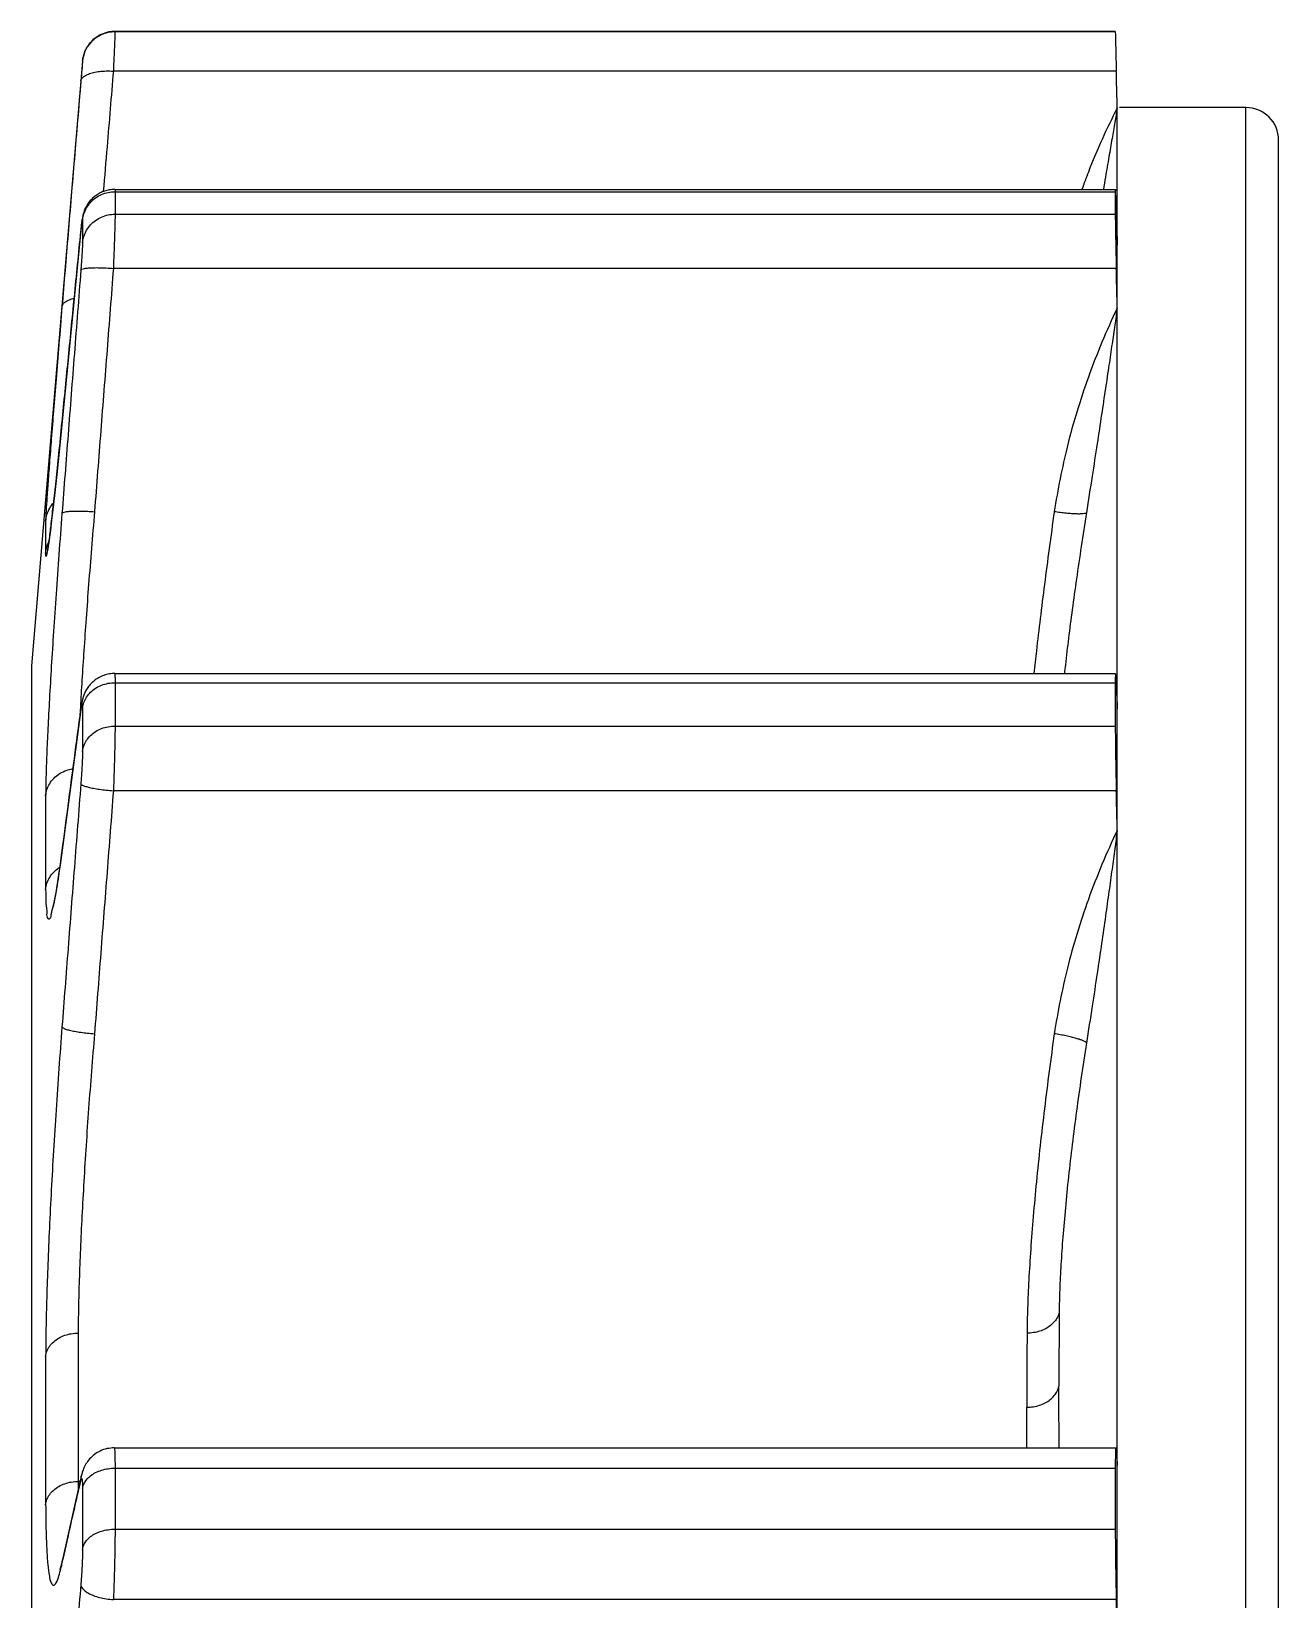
# Model space of a CAD drawing. Extents: x 33 to 391, y 88 to 313.
# Drawn here: x 351.64 to 370.72, y 288.75 to 312.74 of the extents above; entities that cross this region are included whole.
import ezdxf

# ---------------------------------------------------------------- set-up
doc = ezdxf.new("R2010")
doc.units = 0
doc.header["$MEASUREMENT"] = 0
doc.layers.get('0').update_dxf_attribs({"linetype": 'CONTINUOUS'})

msp = doc.modelspace()

# ---------------------------------------------------------------- linework, layer by layer
at = {"color": 7, "linetype": 'Continuous'}
for p, q in [((352.922, 312.741), (352.922, 312.738)), ((368.225, 312.741), (352.922, 312.741)), ((352.922, 312.738), (368.225, 312.738)), ((368.225, 312.741), (368.225, 312.738)), ((352.424, 312.284), (351.641, 303.034)), ((352.424, 312.284), (352.424, 312.281)), ((368.241, 312.133), (352.896, 312.133)), ((368.255, 172.496), (368.255, 311.57)), ((370.225, 311.576), (368.29, 311.576)), ((370.225, 172.276), (370.225, 311.576)), ((370.725, 172.776), (370.725, 311.076)), ((352.92, 310.324), (368.226, 310.324)), ((352.922, 310.289), (352.922, 309.945)), ((352.922, 310.289), (368.225, 310.289)), ((368.225, 310.289), (368.225, 309.945)), ((352.922, 309.945), (368.225, 309.945)), ((352.405, 309.745), (352.076, 306.414)), ((352.409, 309.778), (352.405, 309.745)), ((352.412, 309.808), (352.409, 309.778)), ((352.414, 309.825), (352.412, 309.808)), ((352.416, 309.842), (352.414, 309.825)), ((352.424, 309.848), (352.424, 309.506)), ((352.399, 309.679), (352.4, 309.688)), ((368.241, 309.116), (352.896, 309.116)), ((352.11, 306.754), (352.111, 306.762)), ((352.076, 306.414), (352.03, 305.961)), ((352.03, 305.961), (351.995, 305.643)), ((351.995, 305.643), (351.971, 305.425)), ((351.971, 305.425), (351.952, 305.262)), ((351.939, 305.158), (351.928, 305.068)), ((351.952, 305.262), (351.939, 305.158)), ((351.904, 304.896), (351.9, 304.873)), ((351.908, 304.921), (351.904, 304.896)), ((351.913, 304.96), (351.908, 304.921)), ((351.919, 305.004), (351.913, 304.96)), ((351.928, 305.068), (351.919, 305.004)), ((351.893, 304.829), (351.892, 304.822)), ((351.895, 304.838), (351.893, 304.829)), ((351.897, 304.849), (351.895, 304.838)), ((351.898, 304.86), (351.897, 304.849)), ((351.9, 304.873), (351.898, 304.86)), ((351.641, 303.034), (351.641, 181.055)), ((352.916, 302.919), (368.229, 302.919)), ((352.922, 302.778), (352.922, 302.115)), ((352.922, 302.778), (368.225, 302.778)), ((368.225, 302.778), (368.225, 302.115)), ((352.403, 302.403), (352.093, 300.062)), ((352.399, 302.363), (352.401, 302.393)), ((352.415, 302.482), (352.412, 302.461)), ((352.424, 302.386), (352.424, 301.727)), ((352.922, 302.115), (368.225, 302.115)), ((368.241, 301.125), (352.896, 301.125)), ((352.11, 300.182), (352.113, 300.211)), ((352.064, 299.863), (352.051, 299.777)), ((352.078, 299.958), (352.064, 299.863)), ((352.093, 300.062), (352.078, 299.958)), ((352.027, 299.63), (352.02, 299.589)), ((352.035, 299.676), (352.027, 299.63)), ((352.043, 299.725), (352.035, 299.676)), ((352.051, 299.777), (352.043, 299.725)), ((352.007, 299.515), (352, 299.483)), ((352.013, 299.55), (352.007, 299.515)), ((352.02, 299.589), (352.013, 299.55)), ((352.908, 291.074), (368.233, 291.074)), ((352.922, 290.763), (352.922, 289.83)), ((352.922, 290.763), (368.225, 290.763)), ((368.225, 290.763), (368.225, 289.83)), ((368.255, 290.806), (368.255, 290.806)), ((352.388, 290.561), (352.358, 290.561)), ((352.41, 290.655), (352.38, 290.528)), ((352.424, 290.448), (352.424, 289.521)), ((352.922, 289.83), (368.225, 289.83)), ((352.076, 289.213), (352.075, 289.21)), ((368.241, 288.753), (352.896, 288.753))]:
    msp.add_line(p, q, dxfattribs=at)
for points in [[(352.92, 310.324), (352.91, 310.324), (352.891, 310.323), (352.872, 310.321), (352.853, 310.319), (352.834, 310.316), (352.816, 310.313), (352.797, 310.308), (352.779, 310.304), (352.762, 310.298), (352.744, 310.292), (352.727, 310.285), (352.71, 310.278), (352.694, 310.27), (352.678, 310.261), (352.662, 310.252), (352.647, 310.243), (352.632, 310.233), (352.618, 310.222), (352.604, 310.211), (352.591, 310.2), (352.578, 310.189), (352.566, 310.177), (352.555, 310.165), (352.543, 310.152), (352.533, 310.14), (352.523, 310.127), (352.513, 310.114), (352.504, 310.101), (352.496, 310.088), (352.488, 310.075), (352.481, 310.062), (352.474, 310.049), (352.467, 310.036), (352.461, 310.023), (352.456, 310.01), (352.451, 309.997), (352.447, 309.984), (352.443, 309.972), (352.439, 309.96), (352.436, 309.949), (352.433, 309.938), (352.431, 309.927), (352.429, 309.918), (352.427, 309.909), (352.425, 309.901), (352.424, 309.893), (352.423, 309.886), (352.422, 309.878), (352.421, 309.871), (352.419, 309.864), (352.418, 309.857), (352.416, 309.842)], [(351.892, 304.822), (351.891, 304.816), (351.89, 304.813), (351.89, 304.811), (351.889, 304.809)], [(352.916, 302.919), (352.902, 302.919), (352.88, 302.918), (352.857, 302.916), (352.835, 302.913), (352.813, 302.909), (352.791, 302.903), (352.77, 302.898), (352.749, 302.891), (352.729, 302.883), (352.709, 302.874), (352.689, 302.865), (352.67, 302.855), (352.652, 302.844), (352.634, 302.832), (352.617, 302.82), (352.601, 302.808), (352.585, 302.794), (352.57, 302.781), (352.556, 302.767), (352.542, 302.752), (352.53, 302.737), (352.518, 302.722), (352.506, 302.707), (352.496, 302.692), (352.486, 302.676), (352.477, 302.661), (352.469, 302.646), (352.462, 302.63), (352.455, 302.615), (352.449, 302.601), (352.443, 302.586), (352.438, 302.572), (352.434, 302.559), (352.43, 302.547), (352.427, 302.535), (352.424, 302.523), (352.422, 302.513), (352.419, 302.502), (352.417, 302.492), (352.415, 302.482)], [(352.412, 302.461), (352.41, 302.451), (352.408, 302.44), (352.406, 302.428), (352.405, 302.416), (352.403, 302.403)], [(352, 299.483), (351.995, 299.455), (351.992, 299.442), (351.989, 299.429), (351.987, 299.418), (351.984, 299.407), (351.982, 299.397), (351.98, 299.388), (351.978, 299.38), (351.976, 299.373), (351.974, 299.366), (351.972, 299.36), (351.971, 299.355), (351.97, 299.351), (351.969, 299.348), (351.969, 299.347)], [(352.908, 291.074), (352.884, 291.073), (352.856, 291.071), (352.827, 291.067), (352.8, 291.062), (352.773, 291.055), (352.746, 291.047), (352.721, 291.037), (352.696, 291.026), (352.672, 291.014), (352.649, 291.001), (352.627, 290.987), (352.606, 290.972), (352.586, 290.956), (352.567, 290.939), (352.549, 290.922), (352.532, 290.904), (352.516, 290.885), (352.502, 290.866), (352.489, 290.847), (352.476, 290.828), (352.465, 290.808), (352.455, 290.789), (352.446, 290.77), (352.439, 290.751), (352.432, 290.733), (352.426, 290.716), (352.421, 290.7), (352.417, 290.685), (352.413, 290.67), (352.41, 290.655)], [(352.38, 290.528), (352.118, 289.365), (352.114, 289.348), (352.11, 289.331), (352.106, 289.316), (352.102, 289.302), (352.099, 289.288), (352.096, 289.276), (352.092, 289.264), (352.089, 289.254)], [(352.089, 289.254), (352.087, 289.244), (352.084, 289.236), (352.082, 289.229), (352.08, 289.222), (352.078, 289.217), (352.076, 289.213)]]:
    msp.add_lwpolyline(points, dxfattribs=at)
for centre, radius, start, end in [((352.922, 312.242), 0.499, 90, 175.1639), ((370.225, 311.076), 0.5, 0, 90)]:
    msp.add_arc(centre, radius, start, end, dxfattribs=at)
for points, knots in [([(352.424, 312.281), (352.427, 312.316), (352.44, 312.386), (352.482, 312.484), (352.544, 312.571), (352.622, 312.644), (352.714, 312.698), (352.815, 312.731), (352.886, 312.738), (352.922, 312.738)], [0, 0, 0, 0, 0.1058125, 0.2116257, 0.3174398, 0.423255, 0.5290712, 0.6348882, 0.7407056, 0.7407056, 0.7407056, 0.7407056]), ([(352.922, 312.738), (352.922, 312.733), (352.92, 312.714), (352.919, 312.673), (352.916, 312.606), (352.912, 312.515), (352.908, 312.404), (352.902, 312.274), (352.898, 312.181), (352.896, 312.133)], [0, 0, 0, 0, 0.0150996, 0.0570263, 0.1246457, 0.2161268, 0.3289879, 0.4601614, 0.6060746, 0.6060746, 0.6060746, 0.6060746]), ([(368.225, 312.738), (368.225, 312.733), (368.226, 312.714), (368.227, 312.673), (368.229, 312.606), (368.231, 312.515), (368.234, 312.404), (368.237, 312.274), (368.239, 312.181), (368.241, 312.133)], [0, 0, 0, 0, 0.0151002, 0.0570229, 0.124628, 0.2160754, 0.3288755, 0.4599579, 0.6057508, 0.6057508, 0.6057508, 0.6057508]), ([(352.424, 312.281), (352.424, 312.278), (352.422, 312.265), (352.421, 312.237), (352.417, 312.192), (352.412, 312.132), (352.406, 312.059), (352.401, 312.007), (352.399, 311.978)], [0, 0, 0, 0, 0.0100685, 0.038389, 0.0838791, 0.1449049, 0.2193002, 0.3038221, 0.3038221, 0.3038221, 0.3038221]), ([(352.399, 311.978), (352.4, 311.993), (352.413, 312.025), (352.456, 312.062), (352.517, 312.093), (352.595, 312.116), (352.688, 312.131), (352.79, 312.137), (352.86, 312.135), (352.896, 312.133)], [0, 0, 0, 0, 0.044337, 0.0982616, 0.1661375, 0.2482431, 0.3426137, 0.4460064, 0.5544307, 0.5544307, 0.5544307, 0.5544307]), ([(352.896, 312.133), (352.864, 311.748), (352.812, 311.134), (352.761, 310.52), (352.742, 310.291)], [0, 0, 0, 0, 1.159687, 1.848417, 1.848417, 1.848417, 1.848417]), ([(368.255, 311.57), (368.253, 311.663), (368.248, 311.851), (368.243, 312.039), (368.241, 312.133)], [0, 0, 0, 0, 0.2804744, 0.5630738, 0.5630738, 0.5630738, 0.5630738]), ([(352.399, 311.978), (352.366, 311.583), (352.3, 310.804), (352.204, 309.653), (352.141, 308.898), (352.11, 308.527)], [0, 0, 0, 0, 1.19133, 2.344711, 3.463829, 3.463829, 3.463829, 3.463829]), ([(368.255, 311.57), (368.092, 311.251), (367.905, 310.838), (367.746, 310.413), (367.715, 310.324)], [0, 0, 0, 0, 1.074686, 1.35849, 1.35849, 1.35849, 1.35849]), ([(368.255, 311.57), (368.243, 311.497), (368.216, 311.341), (368.174, 311.092), (368.126, 310.812), (368.082, 310.553), (368.054, 310.386), (368.044, 310.324)], [0, 0, 0, 0, 0.222708, 0.474685, 0.757214, 1.074582, 1.264065, 1.264065, 1.264065, 1.264065]), ([(352.424, 309.848), (352.427, 309.882), (352.441, 309.949), (352.482, 310.044), (352.544, 310.128), (352.623, 310.198), (352.715, 310.25), (352.816, 310.282), (352.886, 310.289), (352.922, 310.289)], [0, 0, 0, 0, 0.1022807, 0.2050003, 0.3083843, 0.412537, 0.5174256, 0.6228884, 0.728665, 0.728665, 0.728665, 0.728665]), ([(352.919, 310.322), (352.919, 310.322), (352.92, 310.321), (352.926, 310.311), (352.922, 310.299), (352.922, 310.289)], [0, 0, 0, 0, 0.00078341, 0.00395504, 0.03371793, 0.03371793, 0.03371793, 0.03371793]), ([(368.241, 309.951), (368.239, 309.991), (368.238, 310.064), (368.232, 310.161), (368.235, 310.24), (368.222, 310.283), (368.235, 310.318), (368.227, 310.322), (368.227, 310.322)], [0, 0, 0, 0, 0.1195674, 0.2187911, 0.2949659, 0.3460211, 0.3705786, 0.3706095, 0.3706095, 0.3706095, 0.3706095]), ([(352.424, 309.506), (352.427, 309.539), (352.441, 309.607), (352.482, 309.701), (352.544, 309.785), (352.623, 309.854), (352.715, 309.905), (352.816, 309.937), (352.886, 309.945), (352.922, 309.945)], [0, 0, 0, 0, 0.101784, 0.2040696, 0.307114, 0.4110355, 0.5157959, 0.6212101, 0.7269815, 0.7269815, 0.7269815, 0.7269815]), ([(352.922, 309.945), (352.922, 309.925), (352.921, 309.878), (352.919, 309.795), (352.916, 309.69), (352.913, 309.566), (352.908, 309.427), (352.902, 309.275), (352.898, 309.17), (352.896, 309.116)], [0, 0, 0, 0, 0.0588187, 0.1421911, 0.2478593, 0.3729572, 0.5140866, 0.6674068, 0.828738, 0.828738, 0.828738, 0.828738]), ([(368.225, 309.945), (368.225, 309.925), (368.226, 309.878), (368.227, 309.795), (368.228, 309.69), (368.231, 309.566), (368.234, 309.427), (368.237, 309.275), (368.239, 309.17), (368.241, 309.116)], [0, 0, 0, 0, 0.0588353, 0.1422215, 0.2478908, 0.3729661, 0.5140406, 0.6672729, 0.8284858, 0.8284858, 0.8284858, 0.8284858]), ([(368.241, 309.951), (368.243, 309.871), (368.248, 309.712), (368.253, 309.553), (368.255, 309.474)], [0, 0, 0, 0, 0.2395161, 0.4772271, 0.4772271, 0.4772271, 0.4772271]), ([(352.404, 309.726), (352.405, 309.733), (352.407, 309.753), (352.408, 309.773), (352.41, 309.786)], [0, 0, 0, 0, 0.02146084, 0.05992325, 0.05992325, 0.05992325, 0.05992325]), ([(352.41, 309.786), (352.41, 309.791), (352.413, 309.81), (352.419, 309.835), (352.416, 309.856), (352.427, 309.868), (352.424, 309.853), (352.424, 309.848)], [0, 0, 0, 0, 0.0166408, 0.05538579, 0.07646787, 0.07974864, 0.09580227, 0.09580227, 0.09580227, 0.09580227]), ([(352.111, 306.762), (352.142, 307.074), (352.204, 307.711), (352.3, 308.684), (352.366, 309.344), (352.399, 309.679)], [0, 0, 0, 0, 0.941866, 1.920437, 2.931247, 2.931247, 2.931247, 2.931247]), ([(352.424, 309.506), (352.424, 309.494), (352.423, 309.465), (352.421, 309.413), (352.417, 309.348), (352.412, 309.27), (352.406, 309.183), (352.401, 309.123), (352.399, 309.091)], [0, 0, 0, 0, 0.0353765, 0.0874498, 0.1541185, 0.2329898, 0.3212412, 0.4150547, 0.4150547, 0.4150547, 0.4150547]), ([(352.399, 309.091), (352.366, 308.665), (352.3, 307.825), (352.204, 306.584), (352.141, 305.77), (352.11, 305.369)], [0, 0, 0, 0, 1.284195, 2.527491, 3.733858, 3.733858, 3.733858, 3.733858]), ([(352.399, 309.091), (352.401, 309.098), (352.422, 309.109), (352.459, 309.116), (352.52, 309.123), (352.596, 309.127), (352.688, 309.127), (352.79, 309.123), (352.86, 309.119), (352.896, 309.116)], [0, 0, 0, 0, 0.0203335, 0.0604868, 0.1209741, 0.1994896, 0.2925217, 0.3957564, 0.5043484, 0.5043484, 0.5043484, 0.5043484]), ([(352.896, 309.116), (352.864, 308.701), (352.8, 307.872), (352.703, 306.631), (352.64, 305.806), (352.608, 305.394)], [0, 0, 0, 0, 1.250002, 2.494537, 3.733573, 3.733573, 3.733573, 3.733573]), ([(368.255, 308.509), (368.253, 308.61), (368.248, 308.812), (368.243, 309.015), (368.241, 309.116)], [0, 0, 0, 0, 0.3024514, 0.6071942, 0.6071942, 0.6071942, 0.6071942]), ([(352.11, 308.527), (352.094, 308.336), (352.064, 307.968), (352.021, 307.439), (351.982, 306.958), (351.948, 306.528), (351.919, 306.152), (351.895, 305.835), (351.877, 305.58), (351.866, 305.391), (351.861, 305.287), (351.86, 305.247)], [0, 0, 0, 0, 0.575278, 1.107338, 1.590983, 2.023606, 2.401537, 2.721014, 2.977896, 3.168588, 3.289498, 3.289498, 3.289498, 3.289498]), ([(352.11, 308.527), (352.112, 308.541), (352.125, 308.573), (352.167, 308.61), (352.227, 308.64), (352.273, 308.654), (352.298, 308.66)], [0, 0, 0, 0, 0.0443391, 0.0983037, 0.1662013, 0.2424652, 0.2424652, 0.2424652, 0.2424652]), ([(368.255, 308.509), (368.092, 308.164), (367.801, 307.473), (367.481, 306.428), (367.345, 305.732), (367.292, 305.394)], [0, 0, 0, 0, 1.145168, 2.245866, 3.271587, 3.271587, 3.271587, 3.271587]), ([(368.255, 308.509), (368.243, 308.423), (368.216, 308.24), (368.174, 307.949), (368.127, 307.625), (368.073, 307.265), (368.013, 306.865), (367.945, 306.417), (367.868, 305.917), (367.813, 305.564), (367.784, 305.378)], [0, 0, 0, 0, 0.261889, 0.555489, 0.881413, 1.243583, 1.646858, 2.097001, 2.600679, 3.166458, 3.166458, 3.166458, 3.166458]), ([(351.899, 304.868), (351.905, 304.907), (351.925, 305.021), (351.948, 305.234), (351.983, 305.527), (352.022, 305.882), (352.065, 306.298), (352.095, 306.596), (352.11, 306.754)], [0, 0, 0, 0, 0.116763, 0.347498, 0.643024, 1.001116, 1.420416, 1.897615, 1.897615, 1.897615, 1.897615]), ([(351.86, 305.247), (351.863, 305.282), (351.877, 305.351), (351.918, 305.448), (351.96, 305.506), (351.983, 305.532)], [0, 0, 0, 0, 0.104863, 0.2098366, 0.3153826, 0.3153826, 0.3153826, 0.3153826]), ([(352.11, 305.369), (352.112, 305.375), (352.133, 305.386), (352.171, 305.394), (352.231, 305.401), (352.308, 305.404), (352.4, 305.404), (352.501, 305.401), (352.572, 305.397), (352.608, 305.394)], [0, 0, 0, 0, 0.0204444, 0.0606936, 0.1212215, 0.1997211, 0.2926888, 0.3958228, 0.5042939, 0.5042939, 0.5042939, 0.5042939]), ([(352.608, 305.394), (352.592, 305.206), (352.561, 304.837), (352.518, 304.293), (352.479, 303.773), (352.445, 303.283), (352.415, 302.83), (352.399, 302.54), (352.391, 302.403)], [0, 0, 0, 0, 0.564299, 1.112025, 1.635989, 2.129313, 2.585666, 2.999235, 2.999235, 2.999235, 2.999235]), ([(367.292, 305.394), (367.265, 305.206), (367.214, 304.836), (367.142, 304.29), (367.077, 303.769), (367.023, 303.315), (366.993, 303.035), (366.981, 302.919)], [0, 0, 0, 0, 0.569556, 1.122014, 1.649466, 2.145108, 2.494339, 2.494339, 2.494339, 2.494339]), ([(367.784, 305.378), (367.781, 305.373), (367.763, 305.366), (367.732, 305.361), (367.684, 305.358), (367.623, 305.359), (367.551, 305.363), (367.47, 305.37), (367.382, 305.381), (367.322, 305.389), (367.292, 305.394)], [0, 0, 0, 0, 0.0182427, 0.0509753, 0.0986341, 0.1600096, 0.2331657, 0.3156715, 0.4047344, 0.4973168, 0.4973168, 0.4973168, 0.4973168]), ([(367.784, 305.378), (367.757, 305.206), (367.705, 304.869), (367.632, 304.376), (367.567, 303.907), (367.51, 303.469), (367.472, 303.143), (367.452, 302.963), (367.447, 302.919)], [0, 0, 0, 0, 0.522147, 1.022851, 1.497017, 1.940589, 2.349602, 2.482208, 2.482208, 2.482208, 2.482208]), ([(351.86, 305.247), (351.859, 305.192), (351.858, 305.084), (351.858, 304.957), (351.858, 304.884), (351.859, 304.866)], [0, 0, 0, 0, 0.1632382, 0.3265618, 0.3809864, 0.3809864, 0.3809864, 0.3809864]), ([(352.11, 305.369), (352.094, 305.159), (352.063, 304.748), (352.02, 304.146), (351.981, 303.575), (351.947, 303.039), (351.918, 302.544), (351.894, 302.094), (351.876, 301.695), (351.865, 301.353), (351.861, 301.143), (351.86, 301.049)], [0, 0, 0, 0, 0.631077, 1.236827, 1.810578, 2.348674, 2.846302, 3.298516, 3.699688, 4.044656, 4.327223, 4.327223, 4.327223, 4.327223]), ([(351.86, 304.757), (351.86, 304.74), (351.858, 304.687), (351.89, 304.76), (351.891, 304.804), (351.897, 304.853), (351.899, 304.868)], [0, 0, 0, 0, 0.0500857, 0.0746515, 0.169064, 0.2160098, 0.2160098, 0.2160098, 0.2160098]), ([(351.86, 304.757), (351.863, 304.792), (351.872, 304.838), (351.887, 304.882), (351.892, 304.893)], [0, 0, 0, 0, 0.104876, 0.1399179, 0.1399179, 0.1399179, 0.1399179]), ([(352.424, 302.386), (352.427, 302.416), (352.441, 302.477), (352.483, 302.561), (352.545, 302.636), (352.624, 302.698), (352.715, 302.744), (352.816, 302.772), (352.886, 302.778), (352.922, 302.778)], [0, 0, 0, 0, 0.091482, 0.1848347, 0.2809645, 0.3802326, 0.4824352, 0.5868842, 0.6925456, 0.6925456, 0.6925456, 0.6925456]), ([(352.916, 302.918), (352.916, 302.918), (352.922, 302.923), (352.916, 302.877), (352.924, 302.849), (352.922, 302.803), (352.922, 302.778)], [0, 0, 0, 0, 0.0000794, 0.0206819, 0.0677615, 0.1401604, 0.1401604, 0.1401604, 0.1401604]), ([(368.228, 302.919), (368.224, 302.924), (368.23, 302.876), (368.223, 302.85), (368.225, 302.803), (368.225, 302.778)], [0, 0, 0, 0, 0.0206815, 0.0677424, 0.1401531, 0.1401531, 0.1401531, 0.1401531]), ([(368.241, 302.733), (368.24, 302.761), (368.238, 302.81), (368.234, 302.869), (368.233, 302.903), (368.23, 302.916), (368.228, 302.918), (368.228, 302.919)], [0, 0, 0, 0, 0.0844955, 0.1445268, 0.1784786, 0.1856702, 0.1859468, 0.1859468, 0.1859468, 0.1859468]), ([(368.241, 302.733), (368.243, 302.674), (368.248, 302.555), (368.253, 302.437), (368.255, 302.378)], [0, 0, 0, 0, 0.178696, 0.3560452, 0.3560452, 0.3560452, 0.3560452]), ([(352.114, 300.21), (352.144, 300.436), (352.205, 300.904), (352.3, 301.621), (352.366, 302.113), (352.399, 302.363)], [0, 0, 0, 0, 0.682457, 1.414968, 2.171635, 2.171635, 2.171635, 2.171635]), ([(352.399, 302.363), (352.401, 302.379), (352.405, 302.409), (352.41, 302.431), (352.415, 302.46), (352.425, 302.444), (352.422, 302.424), (352.424, 302.404), (352.424, 302.393)], [0, 0, 0, 0, 0.0485148, 0.0804088, 0.0945089, 0.101067, 0.1249031, 0.1586186, 0.1586186, 0.1586186, 0.1586186]), ([(352.424, 301.727), (352.427, 301.757), (352.441, 301.817), (352.483, 301.9), (352.545, 301.974), (352.624, 302.035), (352.715, 302.081), (352.816, 302.109), (352.886, 302.115), (352.922, 302.115)], [0, 0, 0, 0, 0.0905307, 0.1830659, 0.2785709, 0.377424, 0.4794013, 0.5837662, 0.6894184, 0.6894184, 0.6894184, 0.6894184]), ([(352.922, 302.115), (352.922, 302.082), (352.921, 302.01), (352.919, 301.892), (352.916, 301.758), (352.913, 301.61), (352.908, 301.452), (352.903, 301.29), (352.899, 301.18), (352.896, 301.125)], [0, 0, 0, 0, 0.0981826, 0.2168307, 0.3527258, 0.5021788, 0.6611261, 0.8252393, 0.9900417, 0.9900417, 0.9900417, 0.9900417]), ([(368.225, 302.115), (368.225, 302.082), (368.226, 302.01), (368.227, 301.892), (368.228, 301.758), (368.231, 301.61), (368.234, 301.452), (368.237, 301.29), (368.239, 301.18), (368.241, 301.125)], [0, 0, 0, 0, 0.0982096, 0.2168799, 0.3527822, 0.5022151, 0.6611075, 0.8251318, 0.9898152, 0.9898152, 0.9898152, 0.9898152]), ([(352.424, 301.727), (352.424, 301.707), (352.423, 301.664), (352.421, 301.593), (352.417, 301.511), (352.412, 301.421), (352.406, 301.327), (352.401, 301.264), (352.399, 301.232)], [0, 0, 0, 0, 0.0580793, 0.1300758, 0.213015, 0.3039203, 0.3995227, 0.4957127, 0.4957127, 0.4957127, 0.4957127]), ([(351.86, 301.049), (351.863, 301.082), (351.877, 301.146), (351.919, 301.236), (351.981, 301.316), (352.059, 301.382), (352.151, 301.431), (352.226, 301.454), (352.269, 301.461), (352.278, 301.462)], [0, 0, 0, 0, 0.097368, 0.1957884, 0.2958045, 0.3976583, 0.5012614, 0.6062261, 0.6321431, 0.6321431, 0.6321431, 0.6321431]), ([(352.399, 301.232), (352.366, 300.805), (352.3, 299.967), (352.204, 298.727), (352.141, 297.914), (352.11, 297.514)], [0, 0, 0, 0, 1.282412, 2.523984, 3.728682, 3.728682, 3.728682, 3.728682]), ([(352.399, 301.232), (352.401, 301.224), (352.421, 301.21), (352.459, 301.195), (352.519, 301.178), (352.596, 301.162), (352.688, 301.147), (352.79, 301.135), (352.86, 301.128), (352.896, 301.125)], [0, 0, 0, 0, 0.0227524, 0.0652663, 0.1278044, 0.2079886, 0.3022507, 0.4062357, 0.5150776, 0.5150776, 0.5150776, 0.5150776]), ([(352.896, 301.125), (352.864, 300.711), (352.8, 299.883), (352.703, 298.644), (352.64, 297.82), (352.608, 297.408)], [0, 0, 0, 0, 1.248189, 2.490919, 3.728157, 3.728157, 3.728157, 3.728157]), ([(368.255, 300.519), (368.253, 300.62), (368.248, 300.822), (368.243, 301.024), (368.241, 301.125)], [0, 0, 0, 0, 0.3020103, 0.6063087, 0.6063087, 0.6063087, 0.6063087]), ([(351.86, 301.049), (351.859, 300.89), (351.858, 300.572), (351.858, 300.094), (351.859, 299.775), (351.86, 299.616)], [0, 0, 0, 0, 0.47761, 0.955468, 1.433112, 1.433112, 1.433112, 1.433112]), ([(368.255, 300.519), (368.092, 300.175), (367.801, 299.485), (367.481, 298.441), (367.345, 297.746), (367.292, 297.408)], [0, 0, 0, 0, 1.143745, 2.242974, 3.267256, 3.267256, 3.267256, 3.267256]), ([(368.255, 300.519), (368.243, 300.426), (368.217, 300.229), (368.174, 299.918), (368.127, 299.574), (368.074, 299.196), (368.014, 298.779), (367.946, 298.319), (367.869, 297.81), (367.813, 297.454), (367.784, 297.267)], [0, 0, 0, 0, 0.282128, 0.596113, 0.941853, 1.322621, 1.742436, 2.205942, 2.718328, 3.286254, 3.286254, 3.286254, 3.286254]), ([(351.994, 299.425), (352.004, 299.472), (352.026, 299.611), (352.068, 299.863), (352.095, 300.068), (352.11, 300.182)], [0, 0, 0, 0, 0.1458314, 0.422148, 0.7665565, 0.7665565, 0.7665565, 0.7665565]), ([(351.86, 299.616), (351.863, 299.648), (351.877, 299.713), (351.919, 299.803), (351.981, 299.883), (352.038, 299.931), (352.072, 299.953), (352.078, 299.957)], [0, 0, 0, 0, 0.0974056, 0.1958979, 0.2960065, 0.3979562, 0.4184926, 0.4184926, 0.4184926, 0.4184926]), ([(351.86, 299.616), (351.861, 299.544), (351.857, 299.417), (351.883, 299.283), (351.87, 299.178), (351.937, 299.158), (351.948, 299.268), (351.975, 299.337), (351.99, 299.404), (351.994, 299.425)], [0, 0, 0, 0, 0.2168805, 0.36566, 0.445244, 0.4696335, 0.5399133, 0.6782482, 0.7396507, 0.7396507, 0.7396507, 0.7396507]), ([(352.11, 297.514), (352.094, 297.301), (352.062, 296.877), (352.019, 296.247), (351.98, 295.628), (351.946, 295.027), (351.917, 294.449), (351.893, 293.9), (351.876, 293.386), (351.864, 292.916), (351.861, 292.617), (351.86, 292.475)], [0, 0, 0, 0, 0.640352, 1.275127, 1.896675, 2.500565, 3.081193, 3.632794, 4.148663, 4.622435, 5.045746, 5.045746, 5.045746, 5.045746]), ([(352.11, 297.514), (352.112, 297.507), (352.132, 297.493), (352.171, 297.477), (352.231, 297.461), (352.308, 297.445), (352.4, 297.43), (352.501, 297.418), (352.572, 297.411), (352.608, 297.408)], [0, 0, 0, 0, 0.0228467, 0.0654313, 0.1279863, 0.2081347, 0.3023173, 0.4061923, 0.5149101, 0.5149101, 0.5149101, 0.5149101]), ([(352.608, 297.408), (352.592, 297.218), (352.56, 296.838), (352.517, 296.268), (352.478, 295.705), (352.444, 295.155), (352.415, 294.626), (352.391, 294.125), (352.373, 293.657), (352.362, 293.229), (352.358, 292.957), (352.358, 292.829)], [0, 0, 0, 0, 0.572385, 1.145895, 1.712979, 2.266158, 2.798293, 3.302568, 3.772663, 4.202565, 4.586854, 4.586854, 4.586854, 4.586854]), ([(367.292, 297.408), (367.265, 297.218), (367.213, 296.836), (367.141, 296.265), (367.075, 295.701), (367.018, 295.15), (366.97, 294.622), (366.931, 294.121), (366.901, 293.654), (366.882, 293.228), (366.876, 292.957), (366.876, 292.829)], [0, 0, 0, 0, 0.577647, 1.155923, 1.726518, 2.281996, 2.815272, 3.319687, 3.789065, 4.217764, 4.600711, 4.600711, 4.600711, 4.600711]), ([(367.784, 297.267), (367.781, 297.274), (367.764, 297.286), (367.732, 297.302), (367.685, 297.32), (367.624, 297.339), (367.551, 297.358), (367.47, 297.376), (367.383, 297.394), (367.322, 297.404), (367.292, 297.408)], [0, 0, 0, 0, 0.0218398, 0.0582996, 0.1093789, 0.1737188, 0.2492811, 0.3335572, 0.4237003, 0.516643, 0.516643, 0.516643, 0.516643]), ([(367.784, 297.267), (367.756, 297.093), (367.704, 296.745), (367.631, 296.228), (367.566, 295.721), (367.509, 295.228), (367.461, 294.756), (367.422, 294.308), (367.393, 293.89), (367.374, 293.507), (367.368, 293.264), (367.367, 293.149)], [0, 0, 0, 0, 0.529592, 1.053846, 1.566949, 2.064153, 2.540806, 2.992055, 3.412825, 3.797943, 4.142371, 4.142371, 4.142371, 4.142371]), ([(367.367, 293.149), (367.362, 293.123), (367.343, 293.072), (367.297, 293.003), (367.234, 292.942), (367.157, 292.893), (367.07, 292.856), (366.974, 292.834), (366.909, 292.829), (366.876, 292.829)], [0, 0, 0, 0, 0.0789999, 0.1612497, 0.2477058, 0.3385795, 0.4334045, 0.5311808, 0.6305478, 0.6305478, 0.6305478, 0.6305478]), ([(367.367, 293.149), (367.366, 293.023), (367.365, 292.771), (367.363, 292.394), (367.363, 292.142), (367.363, 292.016)], [0, 0, 0, 0, 0.377585, 0.755226, 1.132836, 1.132836, 1.132836, 1.132836]), ([(351.86, 292.475), (351.863, 292.503), (351.877, 292.558), (351.92, 292.635), (351.982, 292.702), (352.06, 292.757), (352.152, 292.799), (352.253, 292.824), (352.322, 292.829), (352.358, 292.829)], [0, 0, 0, 0, 0.0830247, 0.16913, 0.2597457, 0.3553632, 0.4555788, 0.5592733, 0.6648427, 0.6648427, 0.6648427, 0.6648427]), ([(352.358, 292.829), (352.357, 292.577), (352.355, 292.073), (352.355, 291.317), (352.357, 290.813), (352.358, 290.561)], [0, 0, 0, 0, 0.756215, 1.512397, 2.268613, 2.268613, 2.268613, 2.268613]), ([(366.876, 292.829), (366.875, 292.703), (366.873, 292.451), (366.871, 292.073), (366.871, 291.821), (366.871, 291.695)], [0, 0, 0, 0, 0.378185, 0.756287, 1.134315, 1.134315, 1.134315, 1.134315]), ([(351.86, 292.475), (351.859, 292.223), (351.858, 291.719), (351.858, 290.962), (351.859, 290.458), (351.86, 290.205)], [0, 0, 0, 0, 0.756567, 1.513519, 2.270116, 2.270116, 2.270116, 2.270116]), ([(366.871, 291.695), (366.904, 291.695), (366.97, 291.7), (367.065, 291.723), (367.153, 291.759), (367.23, 291.809), (367.293, 291.87), (367.339, 291.939), (367.357, 291.99), (367.363, 292.016)], [0, 0, 0, 0, 0.0990892, 0.196652, 0.2917491, 0.3834947, 0.4702789, 0.552314, 0.6311731, 0.6311731, 0.6311731, 0.6311731]), ([(367.366, 291.074), (367.366, 291.136), (367.365, 291.324), (367.363, 291.638), (367.363, 291.89), (367.363, 292.016)], [0, 0, 0, 0, 0.1869772, 0.5646018, 0.9422061, 0.9422061, 0.9422061, 0.9422061]), ([(366.872, 291.074), (366.872, 291.155), (366.871, 291.362), (366.871, 291.569), (366.871, 291.695)], [0, 0, 0, 0, 0.2432692, 0.6212975, 0.6212975, 0.6212975, 0.6212975]), ([(352.908, 291.074), (352.911, 291.071), (352.914, 291.053), (352.917, 291.017), (352.92, 290.953), (352.921, 290.866), (352.922, 290.8), (352.922, 290.763)], [0, 0, 0, 0, 0.0116962, 0.0497997, 0.113656, 0.2016032, 0.3112712, 0.3112712, 0.3112712, 0.3112712]), ([(368.233, 291.074), (368.231, 291.071), (368.231, 291.053), (368.227, 291.017), (368.227, 290.953), (368.225, 290.866), (368.225, 290.8), (368.225, 290.763)], [0, 0, 0, 0, 0.0112445, 0.0492176, 0.1130327, 0.2009785, 0.3106674, 0.3106674, 0.3106674, 0.3106674]), ([(368.241, 291.014), (368.24, 291.029), (368.235, 291.038), (368.238, 291.077), (368.233, 291.074), (368.233, 291.074)], [0, 0, 0, 0, 0.04321921, 0.05982737, 0.05995522, 0.05995522, 0.05995522, 0.05995522]), ([(368.241, 291.014), (368.243, 290.98), (368.248, 290.91), (368.253, 290.841), (368.255, 290.806)], [0, 0, 0, 0, 0.1047021, 0.2086148, 0.2086148, 0.2086148, 0.2086148]), ([(352.424, 290.448), (352.427, 290.473), (352.441, 290.523), (352.484, 290.591), (352.547, 290.65), (352.625, 290.699), (352.716, 290.736), (352.817, 290.758), (352.886, 290.763), (352.922, 290.763)], [0, 0, 0, 0, 0.0743535, 0.1532297, 0.2385303, 0.3307541, 0.4291931, 0.5322498, 0.6377547, 0.6377547, 0.6377547, 0.6377547]), ([(351.86, 290.205), (351.863, 290.233), (351.877, 290.288), (351.92, 290.365), (351.982, 290.432), (352.06, 290.488), (352.152, 290.529), (352.253, 290.555), (352.322, 290.561), (352.358, 290.561)], [0, 0, 0, 0, 0.0830836, 0.1692989, 0.260051, 0.3558053, 0.4561353, 0.5599053, 0.665501, 0.665501, 0.665501, 0.665501]), ([(352.141, 289.434), (352.162, 289.527), (352.214, 289.76), (352.3, 290.14), (352.366, 290.428), (352.399, 290.574)], [0, 0, 0, 0, 0.283133, 0.718531, 1.168341, 1.168341, 1.168341, 1.168341]), ([(352.399, 290.574), (352.401, 290.582), (352.4, 290.592), (352.415, 290.608), (352.419, 290.58), (352.422, 290.556), (352.424, 290.505), (352.424, 290.469), (352.424, 290.448)], [0, 0, 0, 0, 0.0248061, 0.0330984, 0.0471114, 0.078448, 0.1265306, 0.1893058, 0.1893058, 0.1893058, 0.1893058]), ([(351.86, 290.205), (351.861, 290.083), (351.863, 289.858), (351.874, 289.551), (351.888, 289.311), (351.915, 289.132), (351.928, 289.03), (351.981, 288.954), (352.04, 289.032), (352.062, 289.114), (352.084, 289.192), (352.094, 289.23)], [0, 0, 0, 0, 0.367749, 0.675467, 0.918364, 1.094716, 1.204248, 1.253441, 1.306395, 1.423253, 1.540617, 1.540617, 1.540617, 1.540617]), ([(352.424, 289.521), (352.427, 289.545), (352.441, 289.595), (352.484, 289.661), (352.547, 289.72), (352.625, 289.768), (352.717, 289.803), (352.817, 289.825), (352.886, 289.83), (352.922, 289.83)], [0, 0, 0, 0, 0.0730338, 0.1508202, 0.2353284, 0.3270501, 0.4252261, 0.5281869, 0.6336812, 0.6336812, 0.6336812, 0.6336812]), ([(352.922, 289.83), (352.922, 289.787), (352.921, 289.695), (352.919, 289.551), (352.917, 289.397), (352.913, 289.235), (352.908, 289.072), (352.903, 288.911), (352.899, 288.805), (352.896, 288.753)], [0, 0, 0, 0, 0.130266, 0.275394, 0.431444, 0.594176, 0.759165, 0.921913, 1.077981, 1.077981, 1.077981, 1.077981]), ([(368.225, 289.83), (368.225, 289.787), (368.226, 289.695), (368.227, 289.551), (368.228, 289.397), (368.231, 289.235), (368.233, 289.072), (368.237, 288.911), (368.239, 288.805), (368.241, 288.753)], [0, 0, 0, 0, 0.1303, 0.275455, 0.431513, 0.594225, 0.759155, 0.921812, 1.077759, 1.077759, 1.077759, 1.077759]), ([(352.424, 289.521), (352.424, 289.496), (352.423, 289.441), (352.421, 289.356), (352.417, 289.264), (352.412, 289.169), (352.406, 289.075), (352.401, 289.013), (352.399, 288.982)], [0, 0, 0, 0, 0.076477, 0.1630677, 0.2561438, 0.3523654, 0.4482596, 0.5397314, 0.5397314, 0.5397314, 0.5397314]), ([(352.399, 288.982), (352.366, 288.588), (352.3, 287.813), (352.204, 286.667), (352.141, 285.916), (352.11, 285.546)], [0, 0, 0, 0, 1.186116, 2.334457, 3.44869, 3.44869, 3.44869, 3.44869]), ([(352.399, 288.982), (352.4, 288.966), (352.414, 288.932), (352.455, 288.889), (352.516, 288.848), (352.595, 288.813), (352.687, 288.784), (352.789, 288.763), (352.86, 288.755), (352.896, 288.753)], [0, 0, 0, 0, 0.047414, 0.1060355, 0.1787717, 0.2651355, 0.3627565, 0.4681663, 0.577267, 0.577267, 0.577267, 0.577267]), ([(368.255, 288.192), (368.253, 288.285), (368.248, 288.472), (368.243, 288.659), (368.241, 288.753)], [0, 0, 0, 0, 0.279184, 0.5604832, 0.5604832, 0.5604832, 0.5604832])]:
    msp.add_open_spline(points, degree=3, knots=knots, dxfattribs=at)
for points in [[(368.227, 310.322), (368.216, 310.319), (368.225, 310.3), (368.225, 310.289)], [(352.399, 309.679), (352.4, 309.695), (352.402, 309.71), (352.404, 309.726)], [(352.11, 306.754), (352.111, 306.757), (352.111, 306.759), (352.111, 306.762)], [(351.892, 304.893), (351.897, 304.907), (351.903, 304.92), (351.909, 304.933)], [(351.859, 304.866), (351.859, 304.83), (351.859, 304.793), (351.86, 304.757)], [(352.391, 302.393), (352.388, 302.35), (352.386, 302.306), (352.384, 302.262)], [(352.391, 302.403), (352.391, 302.4), (352.391, 302.396), (352.391, 302.393)], [(352.424, 302.393), (352.424, 302.39), (352.424, 302.388), (352.424, 302.386)], [(352.11, 300.182), (352.112, 300.192), (352.113, 300.201), (352.114, 300.21)], [(352.358, 290.561), (352.358, 290.518), (352.358, 290.475), (352.359, 290.432)], [(352.399, 290.574), (352.4, 290.601), (352.403, 290.629), (352.41, 290.655)], [(352.11, 289.299), (352.111, 289.325), (352.115, 289.352), (352.121, 289.378)], [(352.11, 289.299), (352.116, 289.325), (352.122, 289.351), (352.128, 289.377)], [(352.128, 289.377), (352.132, 289.396), (352.137, 289.415), (352.141, 289.434)], [(352.094, 289.23), (352.099, 289.253), (352.105, 289.275), (352.11, 289.299)]]:
    msp.add_open_spline(points, degree=3, dxfattribs=at)

doc.saveas('drawing.dxf')
